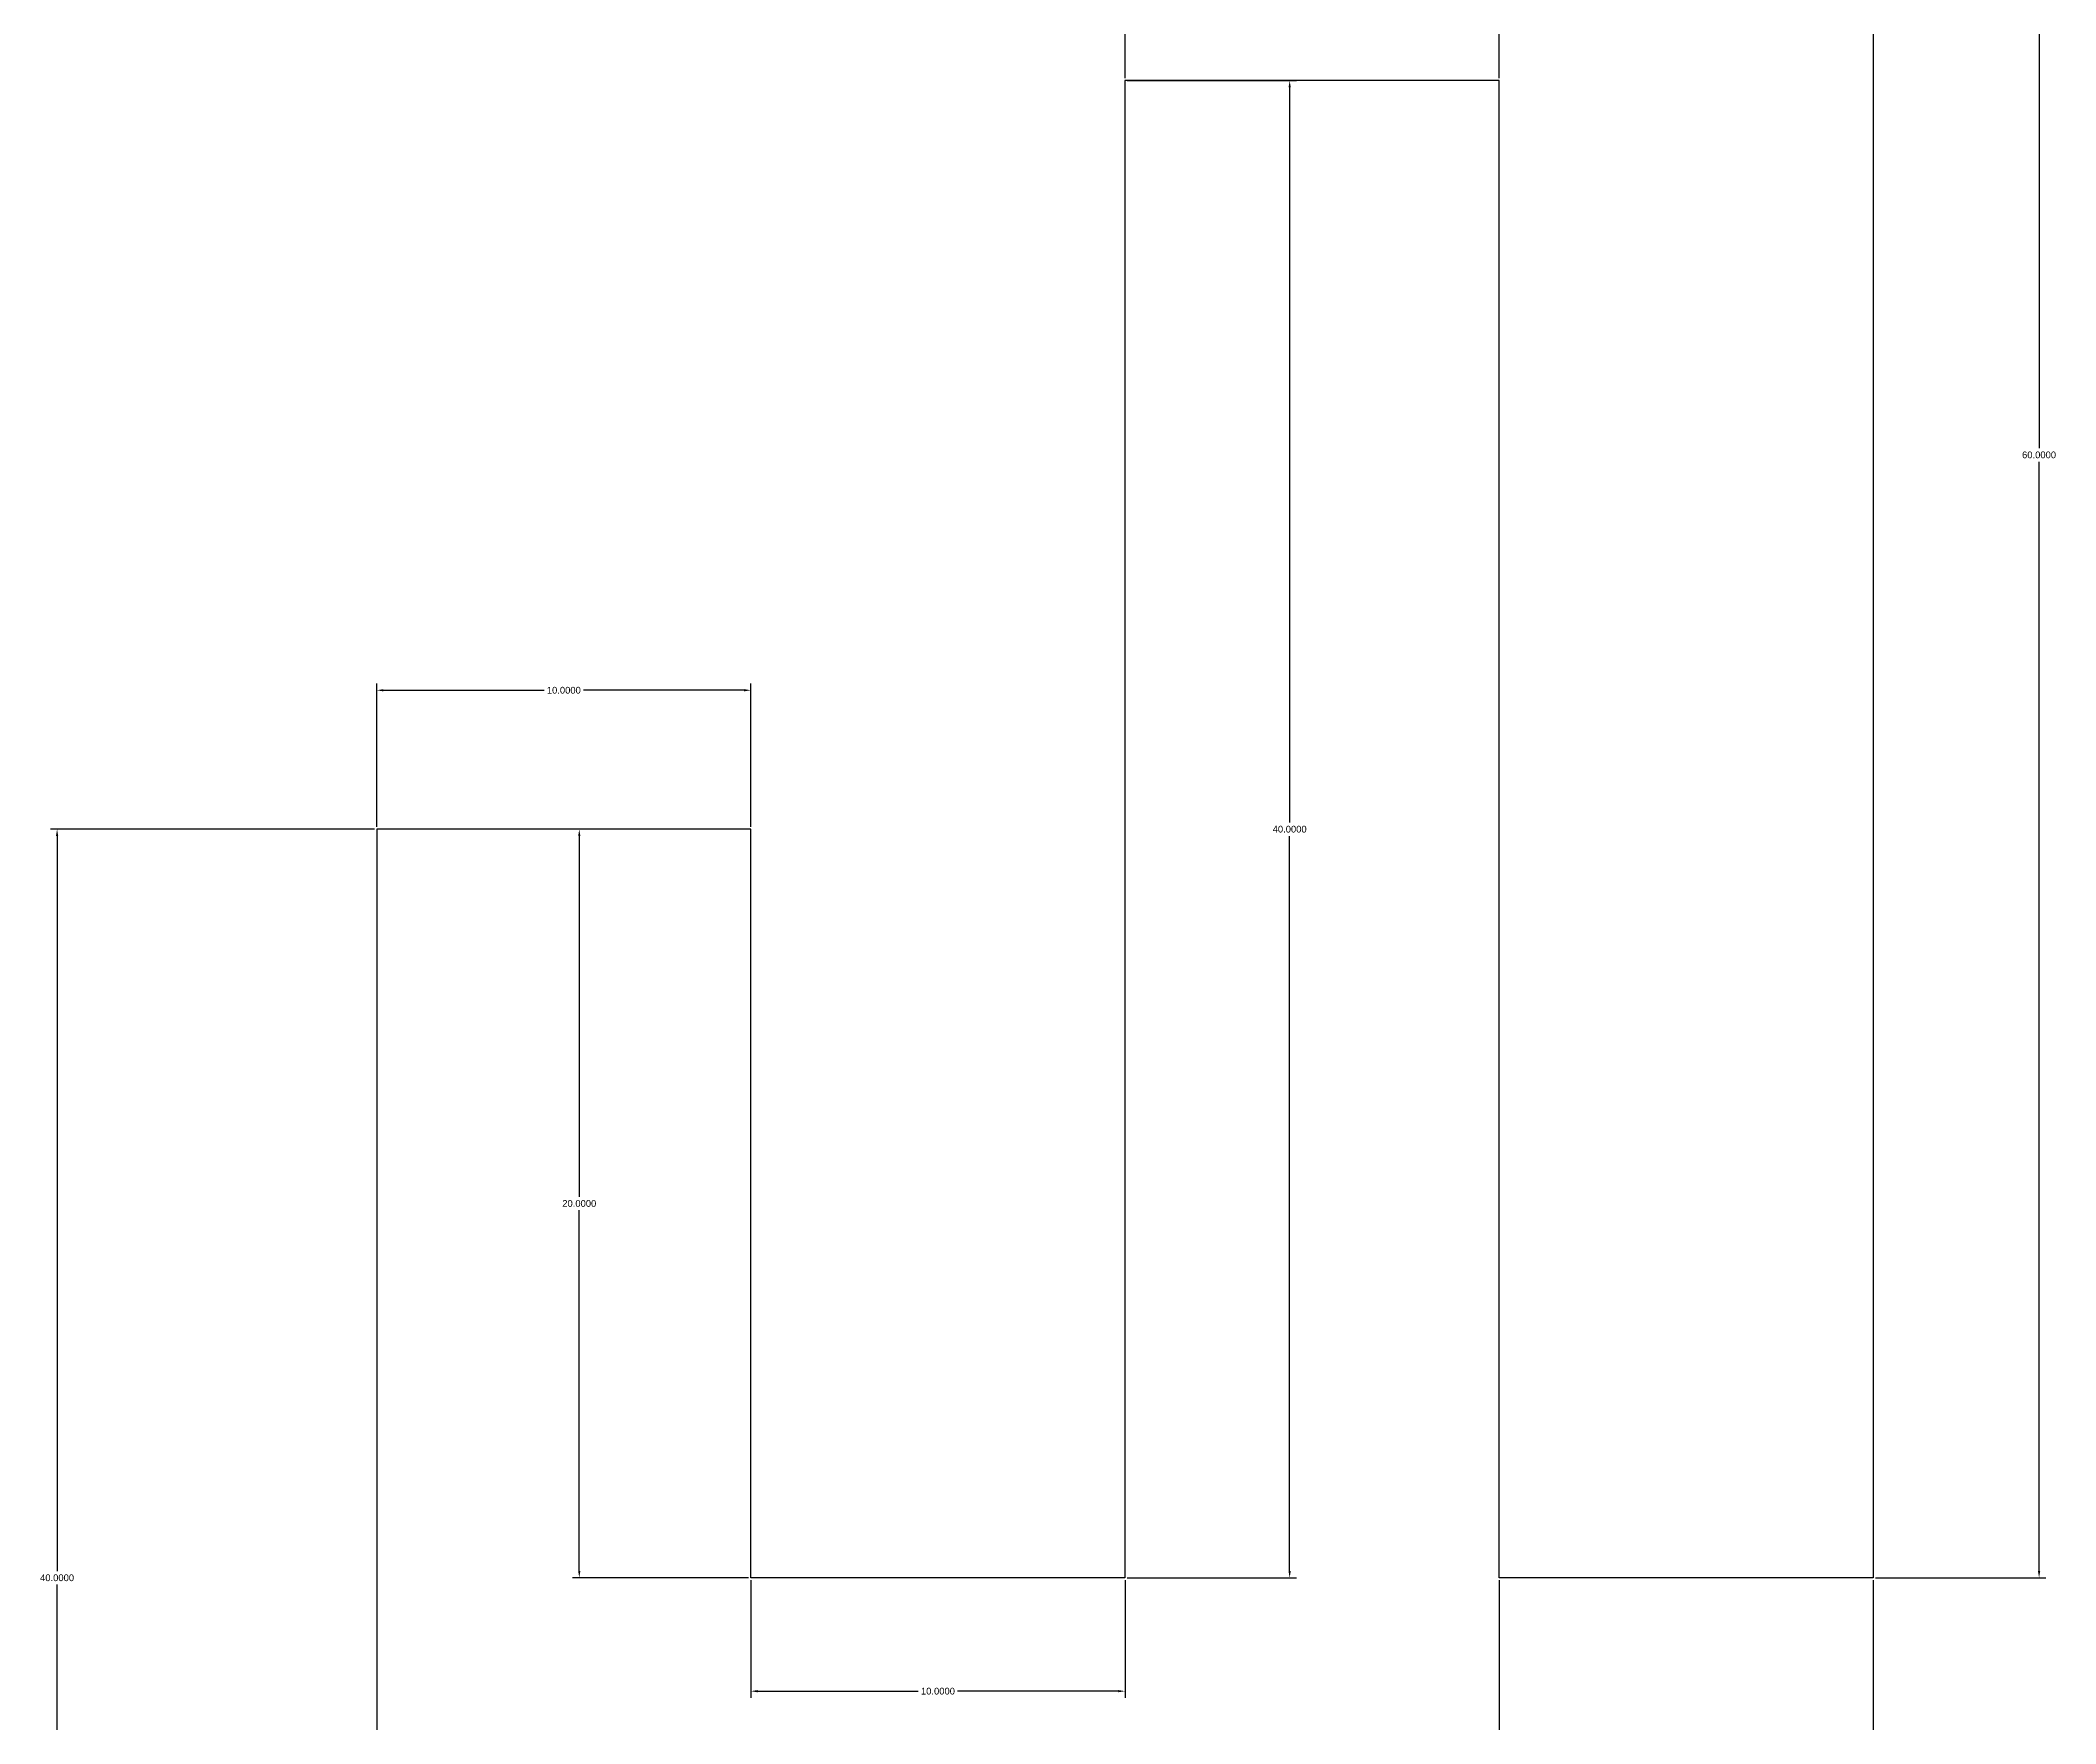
# Model space of a CAD drawing. Header units: inches. Extents: x 869 to 1543, y 380 to 613.
# Drawn here: x 1202.6 to 1256.5, y 529.2 to 574.2 of the extents above; entities that cross this region are included whole.
import ezdxf

# ---------------------------------------------------------------- set-up
doc = ezdxf.new("R2010")
doc.units = ezdxf.units.IN
doc.header["$MEASUREMENT"] = 0
doc.styles.get("Standard").update_dxf_attribs({"font": 'arial.ttf'})
doc.dimstyles.get("Standard").update_dxf_attribs({"dimtxt": 0.18, "dimasz": 0.18, "dimexe": 0.18, "dimexo": 0.0625, "dimgap": 0.09, "dimtad": 0, "dimtih": 1, "dimtoh": 1, "dimdec": 4, "dimzin": 0, "dimdsep": 46, "dimtxsty": 'Standard', "dimcen": 0.09, "dimadec": 0, "dimazin": 0, "dimtfac": 1, "dimtdec": 4, "dimtofl": 0, "dimtmove": 0, "dimatfit": 3, "dimfxl": 1, "dimtolj": 1, "dimtzin": 0, "dimarcsym": 0})

# ---------------------------------------------------------------- blocks, each defined once
blk = doc.blocks.new('*D27')
at = {"color": 0, "lineweight": -2, "transparency": 16777216}
for p, q in [((1211.545, 553.116), (1202.883, 553.116)), ((1203.063, 552.936), (1203.063, 533.298)), ((1203.063, 513.296), (1203.063, 532.934)), ((1211.545, 513.116), (1202.883, 513.116))]:
    blk.add_line(p, q, dxfattribs=at)
at = {"color": 0, "transparency": 16777216}
for points in [[(1203.033, 552.936), (1203.093, 552.936), (1203.063, 553.116)], [(1203.033, 513.296), (1203.093, 513.296), (1203.063, 513.116)]]:
    blk.add_solid(points, dxfattribs=at)
at = {"layer": 'Defpoints', "color": 0, "transparency": 16777216}
for p in [(1211.608, 553.116), (1203.063, 513.116), (1211.608, 513.116)]:
    blk.add_point(p, dxfattribs=at)
at = {"color": 0, "transparency": 16777216, "insert": (1203.063, 533.116), "char_height": 0.18, "attachment_point": 5}
blk.add_mtext('\\A1;40.0000', dxfattribs=at)
blk = doc.blocks.new('*D28')
at = {"color": 0, "lineweight": -2, "transparency": 16777216}
for p, q in [((1211.608, 553.179), (1211.608, 557.008)), ((1211.788, 556.828), (1216.083, 556.828)), ((1221.428, 556.828), (1217.132, 556.828)), ((1221.608, 553.179), (1221.608, 557.008))]:
    blk.add_line(p, q, dxfattribs=at)
at = {"color": 0, "transparency": 16777216}
for points in [[(1211.788, 556.858), (1211.788, 556.798), (1211.608, 556.828)], [(1221.428, 556.858), (1221.428, 556.798), (1221.608, 556.828)]]:
    blk.add_solid(points, dxfattribs=at)
at = {"layer": 'Defpoints', "color": 0, "transparency": 16777216}
for p in [(1221.608, 556.828), (1211.608, 553.116), (1221.608, 553.116)]:
    blk.add_point(p, dxfattribs=at)
at = {"color": 0, "transparency": 16777216, "insert": (1216.608, 556.828), "char_height": 0.18, "attachment_point": 5}
blk.add_mtext('\\A1;10.0000', dxfattribs=at)
blk = doc.blocks.new('*D29')
at = {"color": 0, "lineweight": -2, "transparency": 16777216}
for p, q in [((1221.545, 553.116), (1216.841, 553.116)), ((1217.021, 552.936), (1217.021, 543.298)), ((1217.021, 533.296), (1217.021, 542.934)), ((1221.545, 533.116), (1216.841, 533.116))]:
    blk.add_line(p, q, dxfattribs=at)
at = {"color": 0, "transparency": 16777216}
for points in [[(1216.991, 552.936), (1217.051, 552.936), (1217.021, 553.116)], [(1216.991, 533.296), (1217.051, 533.296), (1217.021, 533.116)]]:
    blk.add_solid(points, dxfattribs=at)
at = {"layer": 'Defpoints', "color": 0, "transparency": 16777216}
for p in [(1221.608, 553.116), (1217.021, 533.116), (1221.608, 533.116)]:
    blk.add_point(p, dxfattribs=at)
at = {"color": 0, "transparency": 16777216, "insert": (1217.021, 543.116), "char_height": 0.18, "attachment_point": 5}
blk.add_mtext('\\A1;20.0000', dxfattribs=at)
blk = doc.blocks.new('*D30')
at = {"color": 0, "lineweight": -2, "transparency": 16777216}
for p, q in [((1221.608, 533.054), (1221.608, 529.907)), ((1231.608, 533.054), (1231.608, 529.907)), ((1221.788, 530.087), (1226.083, 530.087)), ((1231.428, 530.087), (1227.132, 530.087))]:
    blk.add_line(p, q, dxfattribs=at)
at = {"color": 0, "transparency": 16777216}
for points in [[(1221.788, 530.117), (1221.788, 530.057), (1221.608, 530.087)], [(1231.428, 530.117), (1231.428, 530.057), (1231.608, 530.087)]]:
    blk.add_solid(points, dxfattribs=at)
at = {"layer": 'Defpoints', "color": 0, "transparency": 16777216}
for p in [(1221.608, 533.116), (1231.608, 533.116), (1231.608, 530.087)]:
    blk.add_point(p, dxfattribs=at)
at = {"color": 0, "transparency": 16777216, "insert": (1226.608, 530.087), "char_height": 0.18, "attachment_point": 5}
blk.add_mtext('\\A1;10.0000', dxfattribs=at)
blk = doc.blocks.new('*D31')
at = {"color": 0, "lineweight": -2, "transparency": 16777216}
for p, q in [((1231.67, 573.116), (1236.189, 573.116)), ((1236.009, 572.936), (1236.009, 553.298)), ((1236.009, 533.296), (1236.009, 552.934)), ((1231.67, 533.116), (1236.189, 533.116))]:
    blk.add_line(p, q, dxfattribs=at)
at = {"color": 0, "transparency": 16777216}
for points in [[(1235.979, 572.936), (1236.039, 572.936), (1236.009, 573.116)], [(1235.979, 533.296), (1236.039, 533.296), (1236.009, 533.116)]]:
    blk.add_solid(points, dxfattribs=at)
at = {"layer": 'Defpoints', "color": 0, "transparency": 16777216}
for p in [(1231.608, 573.116), (1231.608, 533.116), (1236.009, 533.116)]:
    blk.add_point(p, dxfattribs=at)
at = {"color": 0, "transparency": 16777216, "insert": (1236.009, 553.116), "char_height": 0.18, "attachment_point": 5}
blk.add_mtext('\\A1;40.0000', dxfattribs=at)
blk = doc.blocks.new('*D32')
at = {"color": 0, "lineweight": -2, "transparency": 16777216}
for p, q in [((1231.608, 573.179), (1231.608, 584.738)), ((1231.788, 584.558), (1236.083, 584.558)), ((1241.428, 584.558), (1237.132, 584.558)), ((1241.608, 573.179), (1241.608, 584.738))]:
    blk.add_line(p, q, dxfattribs=at)
at = {"color": 0, "transparency": 16777216}
for points in [[(1231.788, 584.588), (1231.788, 584.528), (1231.608, 584.558)], [(1241.428, 584.588), (1241.428, 584.528), (1241.608, 584.558)]]:
    blk.add_solid(points, dxfattribs=at)
at = {"layer": 'Defpoints', "color": 0, "transparency": 16777216}
for p in [(1241.608, 584.558), (1231.608, 573.116), (1241.608, 573.116)]:
    blk.add_point(p, dxfattribs=at)
at = {"color": 0, "transparency": 16777216, "insert": (1236.608, 584.558), "char_height": 0.18, "attachment_point": 5}
blk.add_mtext('\\A1;10.0000', dxfattribs=at)
blk = doc.blocks.new('*D33')
at = {"color": 0, "lineweight": -2, "transparency": 16777216}
for p, q in [((1241.608, 533.054), (1241.608, 527.315)), ((1251.608, 533.054), (1251.608, 527.315)), ((1241.788, 527.495), (1246.083, 527.495)), ((1251.428, 527.495), (1247.132, 527.495))]:
    blk.add_line(p, q, dxfattribs=at)
at = {"color": 0, "transparency": 16777216}
for points in [[(1241.788, 527.525), (1241.788, 527.465), (1241.608, 527.495)], [(1251.428, 527.525), (1251.428, 527.465), (1251.608, 527.495)]]:
    blk.add_solid(points, dxfattribs=at)
at = {"layer": 'Defpoints', "color": 0, "transparency": 16777216}
for p in [(1241.608, 533.116), (1251.608, 533.116), (1251.608, 527.495)]:
    blk.add_point(p, dxfattribs=at)
at = {"color": 0, "transparency": 16777216, "insert": (1246.608, 527.495), "char_height": 0.18, "attachment_point": 5}
blk.add_mtext('\\A1;10.0000', dxfattribs=at)
blk = doc.blocks.new('*D34')
at = {"color": 0, "lineweight": -2, "transparency": 16777216}
for p, q in [((1251.67, 593.116), (1256.22, 593.116)), ((1256.04, 592.936), (1256.04, 563.298)), ((1256.04, 533.296), (1256.04, 562.934)), ((1251.67, 533.116), (1256.22, 533.116))]:
    blk.add_line(p, q, dxfattribs=at)
at = {"color": 0, "transparency": 16777216}
for points in [[(1256.01, 592.936), (1256.07, 592.936), (1256.04, 593.116)], [(1256.01, 533.296), (1256.07, 533.296), (1256.04, 533.116)]]:
    blk.add_solid(points, dxfattribs=at)
at = {"layer": 'Defpoints', "color": 0, "transparency": 16777216}
for p in [(1251.608, 593.116), (1251.608, 533.116), (1256.04, 533.116)]:
    blk.add_point(p, dxfattribs=at)
at = {"color": 0, "transparency": 16777216, "insert": (1256.04, 563.116), "char_height": 0.18, "attachment_point": 5}
blk.add_mtext('\\A1;60.0000', dxfattribs=at)

msp = doc.modelspace()

# ---------------------------------------------------------------- linework, layer by layer
for p, q in [((1251.60759, 593.11617), (1251.60759, 533.11617)), ((1241.60759, 573.11617), (1231.60759, 573.11617)), ((1231.60759, 573.11617), (1231.60759, 533.11617)), ((1241.60759, 533.11617), (1241.60759, 573.11617)), ((1221.60759, 553.11617), (1211.60759, 553.11617)), ((1211.60759, 553.11617), (1211.60759, 513.11617)), ((1221.60759, 533.11617), (1221.60759, 553.11617)), ((1231.60759, 533.11617), (1221.60759, 533.11617)), ((1251.60759, 533.11617), (1241.60759, 533.11617))]:
    msp.add_line(p, q)

# ---------------------------------------------------------------- dimensions: what is measured, and where the dimension line sits
for base, p1, p2, picture, middle in [((1256.03978, 533.11617), (1251.60759, 593.11617), (1251.60759, 533.11617), '*D34', (1256.03978, 563.11617)), ((1236.00866, 533.11617), (1231.60759, 573.11617), (1231.60759, 533.11617), '*D31', (1236.00866, 553.11617)), ((1203.06347, 513.11617), (1211.60759, 553.11617), (1211.60759, 513.11617), '*D27', (1203.06347, 533.11617)), ((1217.02145, 533.11617), (1221.60759, 553.11617), (1221.60759, 533.11617), '*D29', (1217.02145, 543.11617))]:
    dim = msp.add_linear_dim(base=base, p1=p1, p2=p2, angle=90, dimstyle='Standard')
    dim.commit()
    dim.dimension.update_dxf_attribs({"geometry": picture, "text_midpoint": middle})
for base, p1, p2, picture, middle in [((1241.60759, 584.55809), (1231.60759, 573.11617), (1241.60759, 573.11617), '*D32', (1236.60759, 584.55809)), ((1221.60759, 556.82823), (1211.60759, 553.11617), (1221.60759, 553.11617), '*D28', (1216.60759, 556.82823)), ((1231.60759, 530.0867), (1221.60759, 533.11617), (1231.60759, 533.11617), '*D30', (1226.60759, 530.0867)), ((1251.60759, 527.49527), (1241.60759, 533.11617), (1251.60759, 533.11617), '*D33', (1246.60759, 527.49527))]:
    dim = msp.add_linear_dim(base=base, p1=p1, p2=p2, dimstyle='Standard')
    dim.commit()
    dim.dimension.update_dxf_attribs({"geometry": picture, "text_midpoint": middle})

doc.saveas('drawing.dxf')
